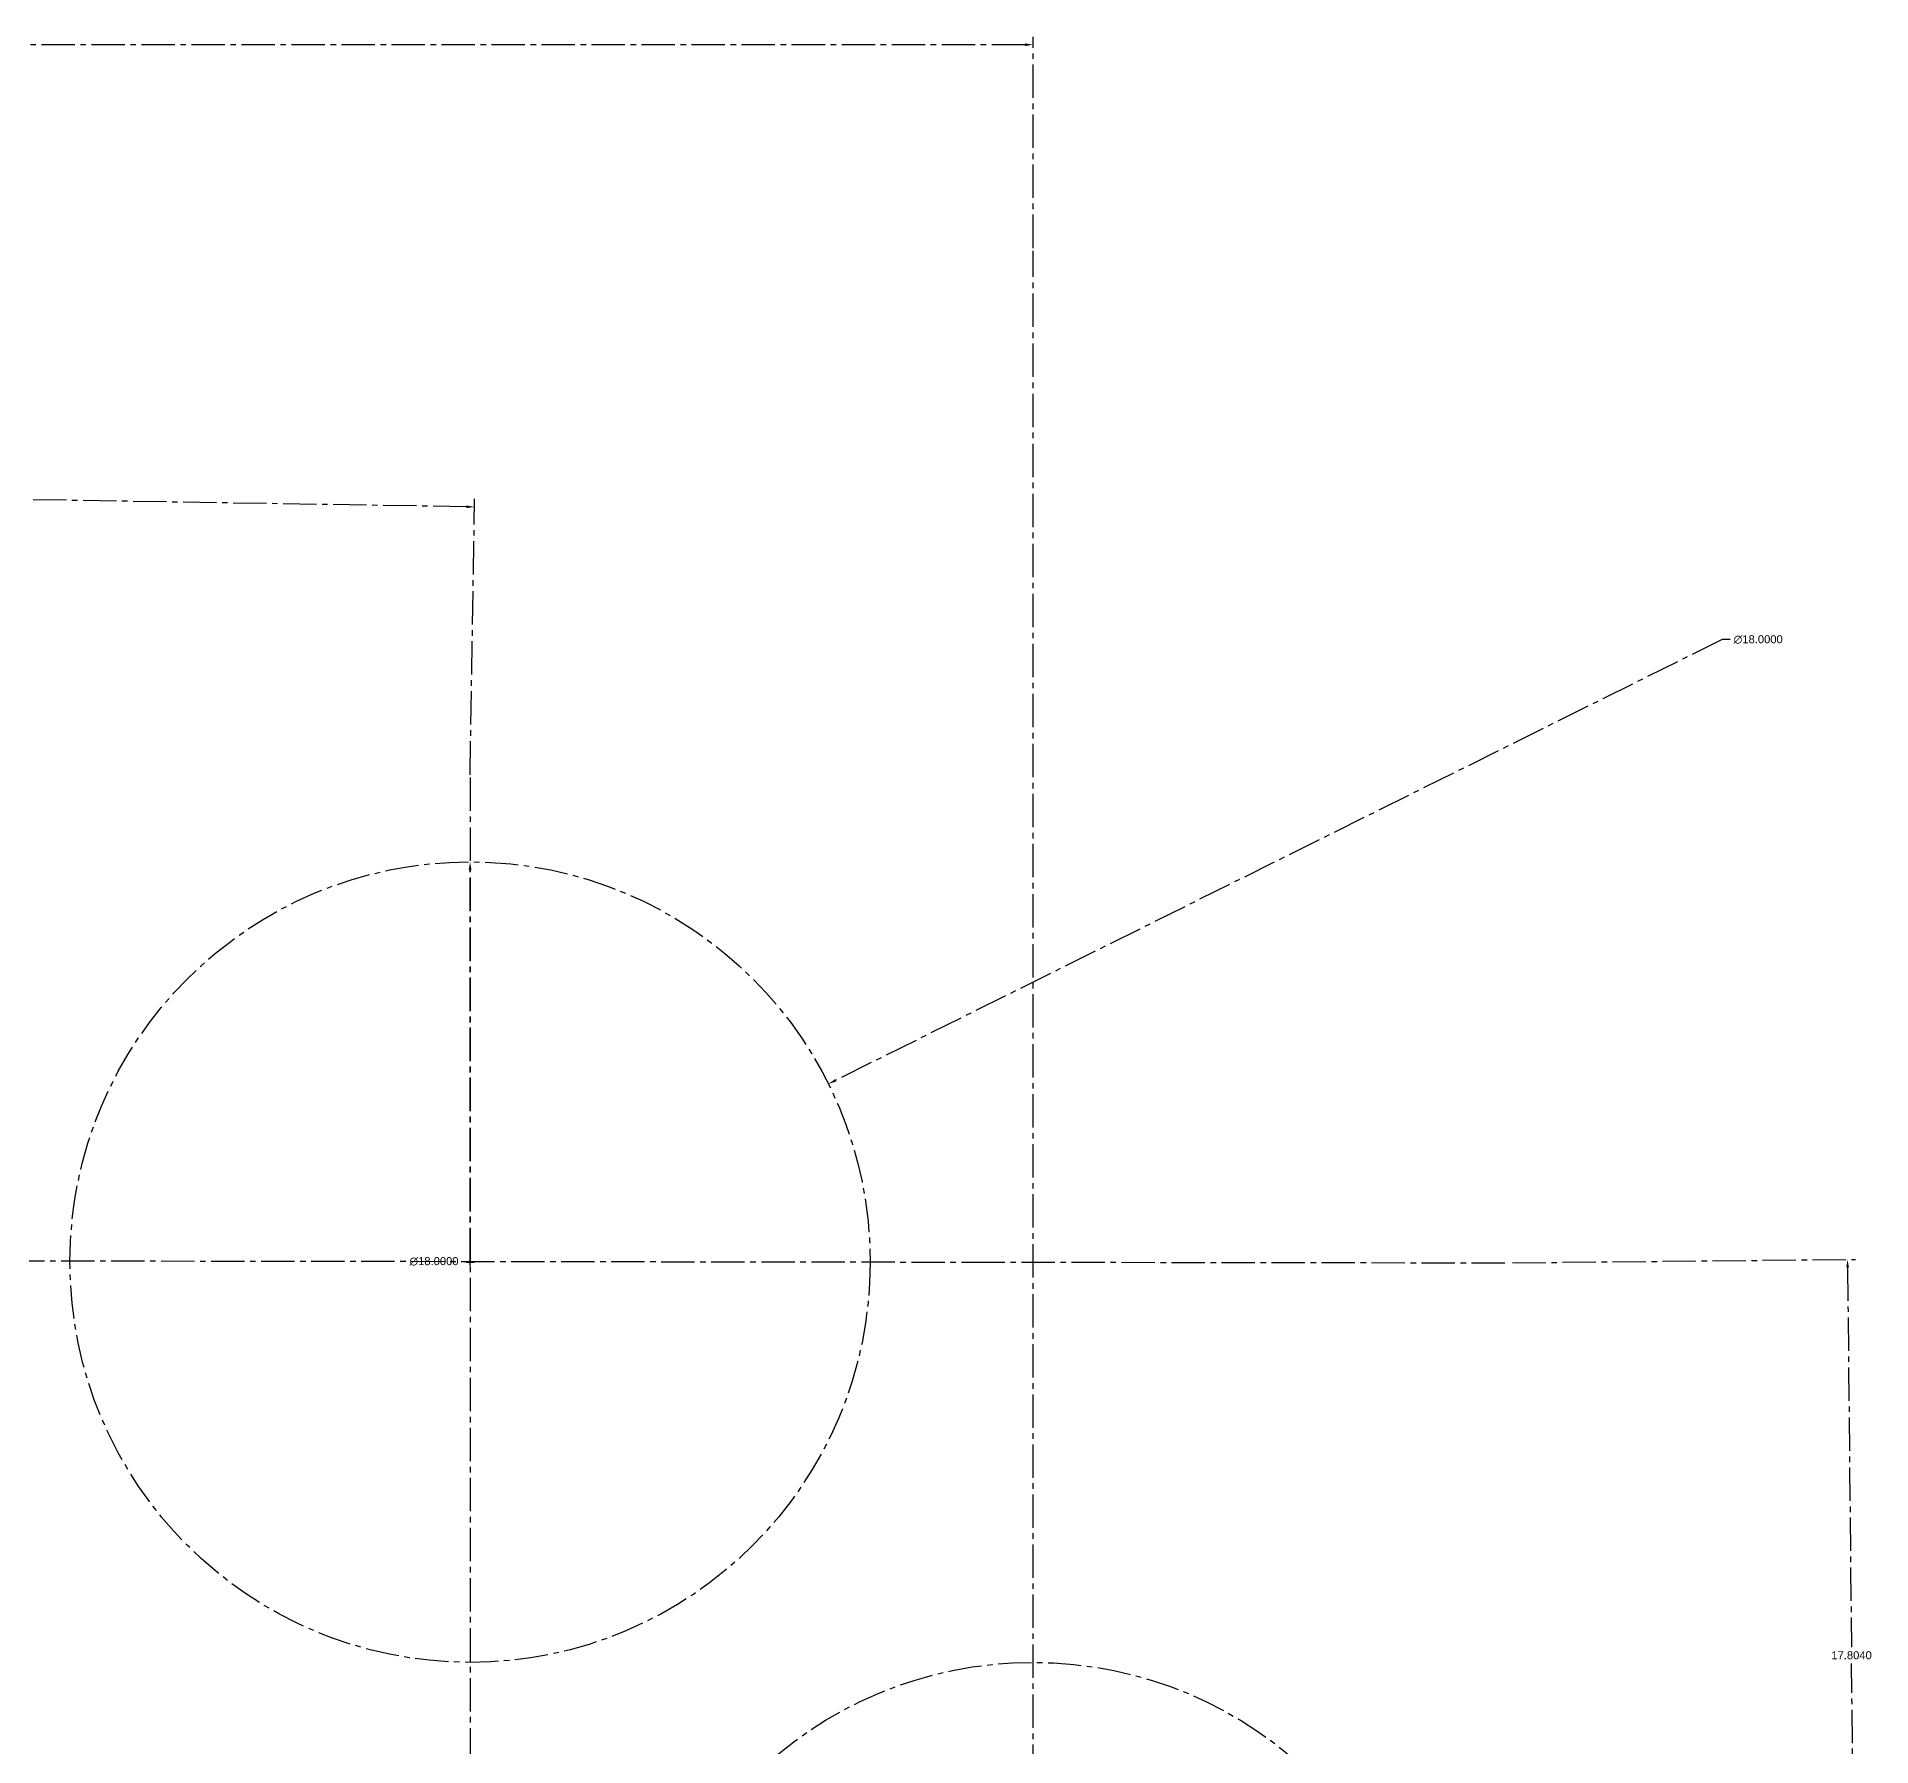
# Model space of a CAD drawing. Header units: inches. Extents: x 212 to 507, y 75 to 211.
# Drawn here: x 465.64 to 506.91, y 156.03 to 194.47 of the extents above; entities that cross this region are included whole.
import ezdxf

# ---------------------------------------------------------------- set-up
doc = ezdxf.new("R2010")
doc.units = ezdxf.units.IN
doc.header["$MEASUREMENT"] = 0
doc.linetypes.add('CENTER2', pattern=[1.125, 0.75, -0.125, 0.125, -0.125])
doc.layers.get('0').update_dxf_attribs({"linetype": 'CENTER2'})
doc.styles.get("Standard").update_dxf_attribs({"font": 'Arial.ttf'})
doc.dimstyles.get("Standard").update_dxf_attribs({"dimtxt": 0.18, "dimasz": 0.18, "dimexe": 0.18, "dimexo": 0.0625, "dimgap": 0.09, "dimtad": 0, "dimtih": 1, "dimtoh": 1, "dimdec": 4, "dimzin": 0, "dimdsep": 46, "dimtxsty": 'Standard', "dimcen": 0.09, "dimadec": 0, "dimazin": 0, "dimtfac": 1, "dimtdec": 4, "dimtofl": 0, "dimtmove": 0, "dimatfit": 3, "dimfxl": 1, "dimtolj": 1, "dimtzin": 0, "dimarcsym": 0})

# ---------------------------------------------------------------- blocks, each defined once
blk = doc.blocks.new('*D7')
at = {"color": 0, "lineweight": -2, "transparency": 16777216}
for p, q in [((498.837, 166.904), (506.553, 166.982)), ((506.374, 166.8), (506.461, 158.261)), ((506.551, 149.357), (506.464, 157.897)), ((499.017, 149.101), (506.733, 149.179))]:
    blk.add_line(p, q, dxfattribs=at)
at = {"color": 0, "transparency": 16777216}
for points in [[(506.404, 166.801), (506.344, 166.8), (506.373, 166.98)], [(506.581, 149.357), (506.521, 149.357), (506.553, 149.177)]]:
    blk.add_solid(points, dxfattribs=at)
at = {"layer": 'Defpoints', "color": 0}
for p in [(498.775, 166.903), (498.955, 149.1), (506.553, 149.177)]:
    blk.add_point(p, dxfattribs=at)
at = {"color": 0, "transparency": 16777216, "insert": (506.463, 158.079), "char_height": 0.18, "attachment_point": 5}
blk.add_mtext('\\A1;17.8040', dxfattribs=at)
blk = doc.blocks.new('*D8')
at = {"color": 0, "lineweight": -2, "transparency": 16777216}
for p, q in [((453.888, 178.23), (453.989, 184.43)), ((454.166, 184.247), (464.201, 184.084)), ((475.306, 183.903), (465.271, 184.066)), ((475.388, 177.88), (475.489, 184.08))]:
    blk.add_line(p, q, dxfattribs=at)
at = {"color": 0, "transparency": 16777216}
for points in [[(454.166, 184.277), (454.165, 184.217), (453.986, 184.25)], [(475.306, 183.933), (475.305, 183.873), (475.486, 183.9)]]:
    blk.add_solid(points, dxfattribs=at)
at = {"layer": 'Defpoints', "color": 0}
for p in [(475.486, 183.9), (453.887, 178.167), (475.387, 177.817)]:
    blk.add_point(p, dxfattribs=at)
at = {"color": 0, "transparency": 16777216, "insert": (464.736, 184.075), "char_height": 0.18, "attachment_point": 5}
blk.add_mtext('\\A1;21.5027', dxfattribs=at)
blk = doc.blocks.new('*D9')
at = {"color": 0, "lineweight": -2, "transparency": 16777216}
for p, q in [((441.051, 189.722), (441.051, 194.473)), ((488.051, 189.722), (488.051, 194.473)), ((441.231, 194.293), (464.015, 194.293)), ((487.871, 194.293), (465.088, 194.293))]:
    blk.add_line(p, q, dxfattribs=at)
at = {"color": 0, "transparency": 16777216}
for points in [[(441.231, 194.323), (441.231, 194.263), (441.051, 194.293)], [(487.871, 194.323), (487.871, 194.263), (488.051, 194.293)]]:
    blk.add_solid(points, dxfattribs=at)
at = {"layer": 'Defpoints', "color": 0}
for p in [(488.051, 194.293), (441.051, 189.66), (488.051, 189.66)]:
    blk.add_point(p, dxfattribs=at)
at = {"color": 0, "transparency": 16777216, "insert": (464.551, 194.293), "char_height": 0.18, "attachment_point": 5}
blk.add_mtext('\\A1;47.0000', dxfattribs=at)
blk = doc.blocks.new('*D10')
at = {"color": 0, "lineweight": -2, "transparency": 16777216}
for p, q in [((475.387, 166.936), (475.387, 175.74)), ((475.207, 166.936), (475.387, 166.936))]:
    blk.add_line(p, q, dxfattribs=at)
at = {"color": 0, "transparency": 16777216}
blk.add_solid([(475.357, 175.74), (475.417, 175.74), (475.387, 175.92)], dxfattribs=at)
at = {"layer": 'Defpoints', "color": 0}
for p in [(475.387, 175.92), (475.387, 157.92)]:
    blk.add_point(p, dxfattribs=at)
at = {"color": 0, "transparency": 16777216, "insert": (474.575, 166.936), "char_height": 0.18, "attachment_point": 5}
blk.add_mtext('\\A1;∅18.0000', dxfattribs=at)
blk = doc.blocks.new('*D11')
at = {"color": 0, "lineweight": -2, "transparency": 16777216}
for p, q in [((503.552, 180.919), (483.607, 171.006)), ((503.732, 180.919), (503.552, 180.919)), ((475.297, 166.92), (475.477, 166.92)), ((475.387, 166.83), (475.387, 167.01))]:
    blk.add_line(p, q, dxfattribs=at)
at = {"color": 0, "transparency": 16777216}
blk.add_solid([(483.594, 171.033), (483.621, 170.979), (483.446, 170.926)], dxfattribs=at)
at = {"layer": 'Defpoints', "color": 0}
for p in [(483.446, 170.926), (467.327, 162.914)]:
    blk.add_point(p, dxfattribs=at)
at = {"color": 0, "transparency": 16777216, "insert": (504.363, 180.919), "char_height": 0.18, "attachment_point": 5}
blk.add_mtext('\\A1;∅18.0000', dxfattribs=at)

msp = doc.modelspace()

# ---------------------------------------------------------------- linework, layer by layer
for p, q in [((488.05141, 137.32178), (488.05141, 189.65999)), ((475.38665, 177.81718), (475.38665, 155.68729)), ((443.6888, 166.97954), (486.66659, 166.92013)), ((486.66659, 166.92013), (498.77485, 166.90339))]:
    msp.add_line(p, q)
for centre in [(475.38665, 166.92013), (488.05141, 148.92031)]:
    msp.add_circle(centre, 9)

# ---------------------------------------------------------------- dimensions: what is measured, and where the dimension line sits
for p1, p2, distance, picture, middle in [((441.05141, 189.65999), (488.05141, 189.65999), 4.63304, '*D9', (464.55141, 194.29303)), ((453.88682, 178.16706), (475.38665, 177.81718), 6.0836, '*D8', (464.73572, 184.07492)), ((498.77485, 166.90339), (498.95485, 149.10031), 7.5982, '*D7', (506.46266, 158.07867))]:
    dim = msp.add_aligned_dim(p1=p1, p2=p2, distance=distance, dimstyle='Standard')
    dim.commit()
    dim.dimension.update_dxf_attribs({"geometry": picture, "text_midpoint": middle})
for p1, p2, picture, middle in [((467.32724, 162.91439), (483.44606, 170.92587), '*D11', (504.36293, 180.91893)), ((475.38665, 157.92013), (475.38665, 175.92013), '*D10', (474.57549, 166.93572))]:
    dim = msp.add_diameter_dim_2p(p1=p1, p2=p2, dimstyle='Standard')
    dim.commit()
    dim.dimension.update_dxf_attribs({"geometry": picture, "text_midpoint": middle, "dimtype": 163})

doc.saveas('drawing.dxf')
